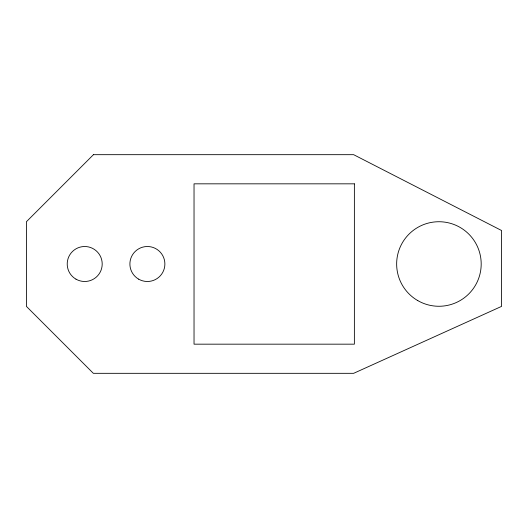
<?xml version="1.0" encoding="UTF-8"?>
<svg xmlns="http://www.w3.org/2000/svg" width="528" height="528" viewBox="0 0 528 528"><rect width="100%" height="100%" fill="white"/><g stroke="black" fill="none" stroke-linecap="round" stroke-linejoin="round"><path stroke-width="0.79" d="M93.456 154.678L26.4 221.727L26.4 306.372L93.35 373.322L353.648 373.322L501.6 306.372L501.6 230.525L353.648 154.678L93.456 154.678M354.374 183.83L194.033 183.83L194.033 344.17L354.374 344.17L354.374 183.83M75.959 279.147A17.49 17.49 0 0 0 102.201 264A17.49 17.49 0 0 0 75.959 248.853A17.49 17.49 0 0 0 75.959 279.147M417.787 300.61A42.273 42.273 0 0 0 481.193 264A42.273 42.273 0 0 0 417.787 227.39A42.273 42.273 0 0 0 417.787 300.61M138.64 279.147A17.49 17.49 0 0 0 164.881 264A17.49 17.49 0 0 0 138.64 248.853A17.49 17.49 0 0 0 138.64 279.147"/></g></svg>
